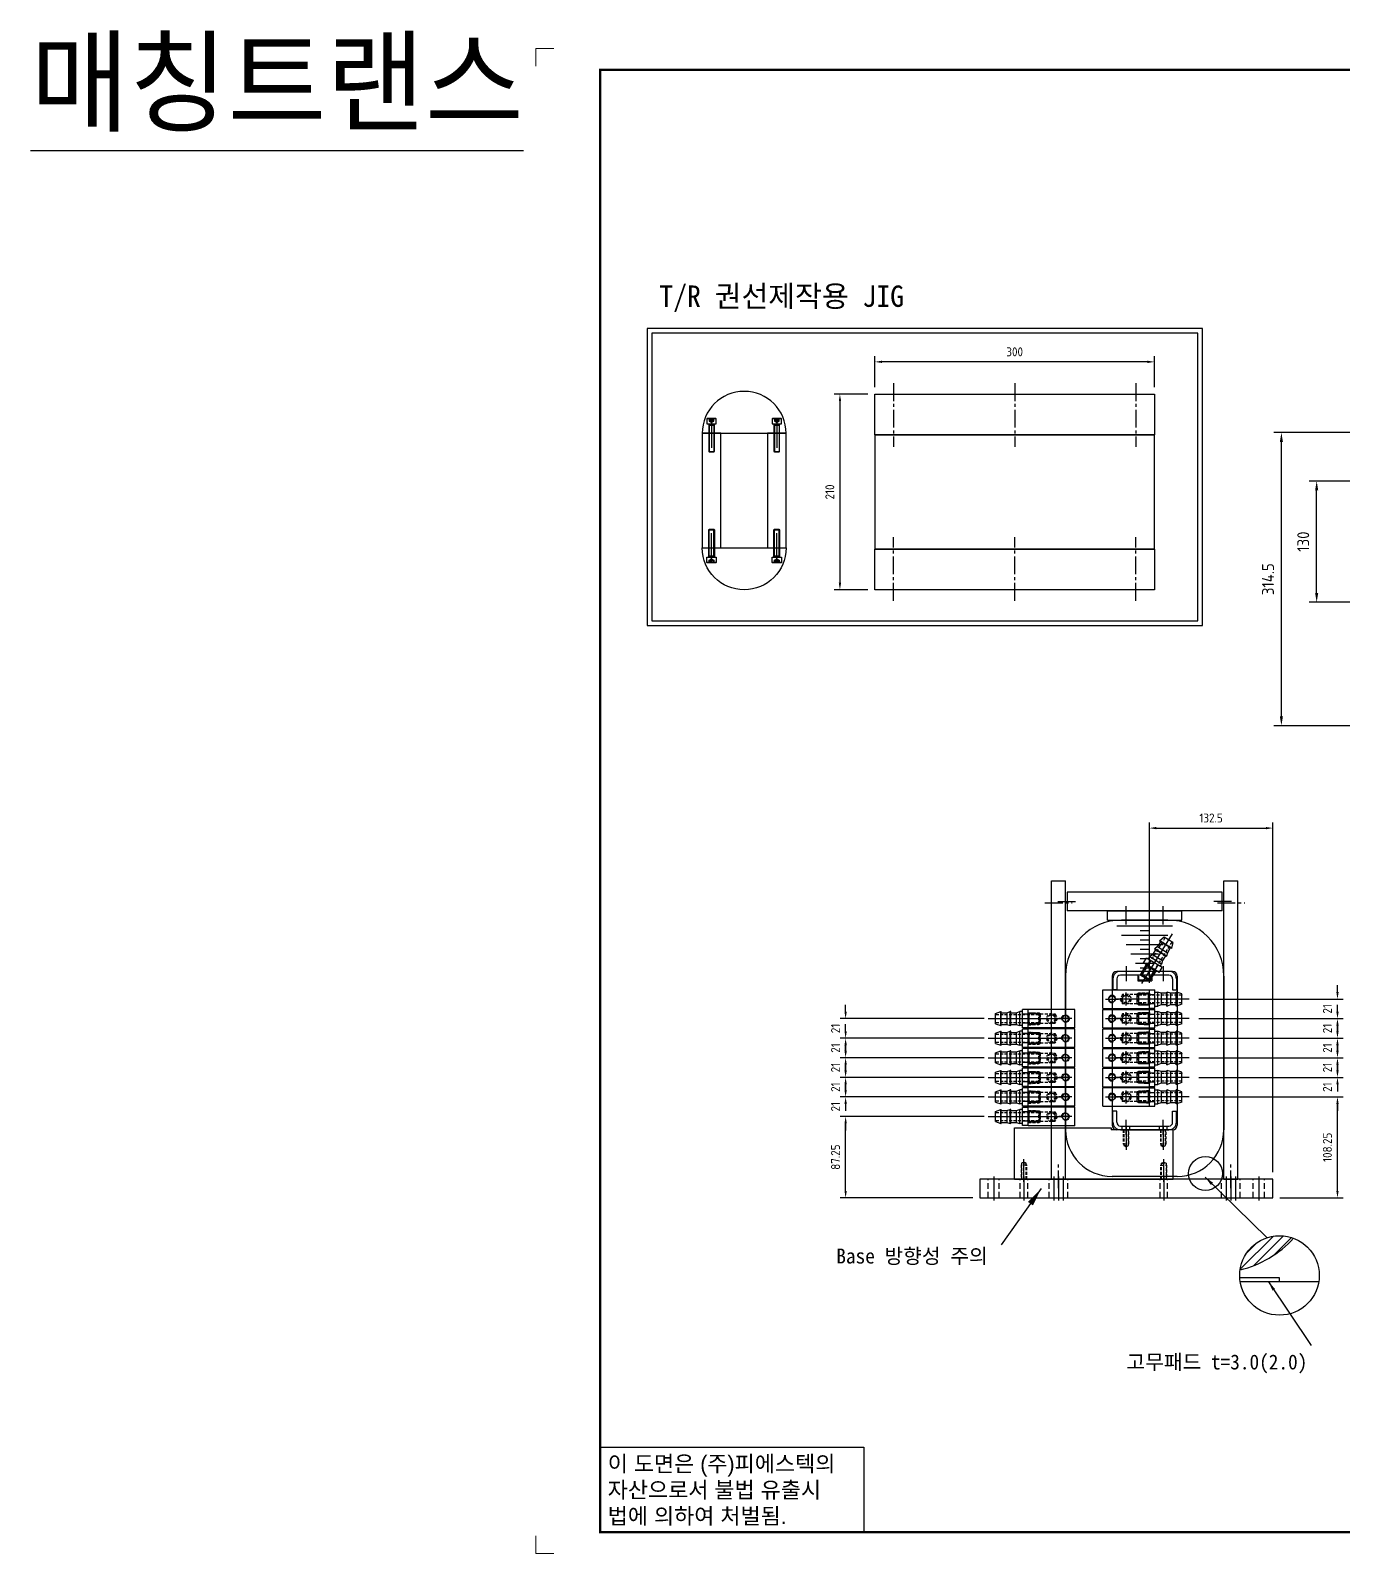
# Model space of a CAD drawing. Header units: millimetres. Extents: x 352 to 10586, y 0 to 3040.
# Drawn here: x 352 to 1761, y 0 to 1634 of the extents above; entities that cross this region are included whole.
import ezdxf
from ezdxf.enums import TextEntityAlignment as Align

# ---------------------------------------------------------------- set-up
doc = ezdxf.new("R2010")
doc.units = ezdxf.units.MM
for name, pattern in [('CENTER', [50.8, 31.75, -6.35, 6.35, -6.35]), ('CENTER2', [28.575, 19.05, -3.175, 3.175, -3.175]), ('HIDDEN', [9.525, 6.35, -3.175]), ('HIDDEN2', [4.7625, 3.175, -1.5875]), ('HIDDENX2', [19.05, 12.7, -6.35])]:
    doc.linetypes.add(name, pattern=pattern)
for name, color, linetype in [('CENTER', 1, 'CENTER'), ('dim', 3, 'Continuous'), ('FORMAT-1', 7, 'Continuous'), ('HIDDEN', 2, 'HIDDEN'), ('THIN', 3, 'Continuous')]:
    doc.layers.add(name, color=color, linetype=linetype)
doc.styles.add('h1', font='')
doc.styles.add('HAN', font='')
doc.styles.get("Standard").update_dxf_attribs({"font": 'ISOCP.SHX', "bigfont": 'WHGTXT.SHX'})
doc.styles.get('h1').set_extended_font_data('New Gulim')
doc.styles.get('HAN').set_extended_font_data('GulimChe')
doc.dimstyles.new('PS-3', dxfattribs={"dimscale": 3, "dimtxt": 3.2, "dimasz": 2.5, "dimexe": 2, "dimexo": 2.5, "dimgap": 2, "dimtad": 1, "dimtoh": 1, "dimrnd": 0.05, "dimzin": 12, "dimdsep": 46, "dimtxsty": 'Standard', "dimcen": 0, "dimclrt": 2, "dimazin": 3, "dimtfac": 1, "dimtofl": 0, "dimtmove": 0, "dimatfit": 3, "dimfxl": 0, "dimtolj": 1, "dimtzin": 0, "dimarcsym": 0})
doc.dimstyles.new('PS-4', dxfattribs={"dimscale": 4, "dimtxt": 3.2, "dimasz": 2.5, "dimexe": 2, "dimexo": 2.5, "dimgap": 2, "dimtad": 1, "dimtoh": 1, "dimrnd": 0.05, "dimzin": 12, "dimdsep": 46, "dimtxsty": 'Standard', "dimcen": 0, "dimclrt": 2, "dimazin": 3, "dimtfac": 1, "dimtofl": 0, "dimtmove": 0, "dimatfit": 3, "dimfxl": 0, "dimtolj": 1, "dimtzin": 0, "dimarcsym": 0})
doc.dimstyles.new('PSTEK-3', dxfattribs={"dimtxt": 10, "dimasz": 10, "dimexe": 4, "dimexo": 4, "dimgap": 3.5, "dimtad": 1, "dimtoh": 1, "dimrnd": 0.05, "dimdsep": 46, "dimtxsty": 'Standard', "dimcen": 0, "dimclrt": 3, "dimadec": 1, "dimazin": 2, "dimtfac": 1, "dimtmove": 0, "dimatfit": 3, "dimfxl": 0, "dimtolj": 1, "dimtzin": 0, "dimarcsym": 0})
doc.dimstyles.new('PSTEK-4', dxfattribs={"dimtxt": 20, "dimasz": 20, "dimexe": 8, "dimexo": 8, "dimgap": 8, "dimtad": 1, "dimtoh": 1, "dimrnd": 0.05, "dimdsep": 46, "dimtxsty": 'Standard', "dimcen": 0, "dimclrt": 3, "dimadec": 1, "dimazin": 2, "dimtfac": 1, "dimtmove": 0, "dimatfit": 3, "dimfxl": 0, "dimtolj": 1, "dimtzin": 0, "dimarcsym": 0})

# ---------------------------------------------------------------- blocks, each defined once
blk = doc.blocks.new('*D645')
at = {"color": 0, "lineweight": -2}
for p, q in [((1258.1, 1251.7), (1258.1, 1284.8)), ((1550.6, 1278.8), (1265.6, 1278.8)), ((1558.1, 1251.7), (1558.1, 1284.8))]:
    blk.add_line(p, q, dxfattribs=at)
at = {"color": 0}
for points in [[(1265.6, 1280.1), (1265.6, 1277.6), (1258.1, 1278.8)], [(1550.6, 1280.1), (1550.6, 1277.6), (1558.1, 1278.8)]]:
    blk.add_solid(points, dxfattribs=at)
at = {"layer": 'Defpoints', "color": 0}
for p in [(1258.1, 1278.8), (1258.1, 1244.2), (1558.1, 1244.2)]:
    blk.add_point(p, dxfattribs=at)
at = {"color": 2, "insert": (1408.1, 1289.6), "char_height": 9.6, "attachment_point": 5}
blk.add_mtext('\\A1;300', dxfattribs=at)
blk = doc.blocks.new('*D564')
at = {"color": 0, "lineweight": -2}
for p, q in [((1250.6, 1244.2), (1214.6, 1244.2)), ((1220.6, 1236.7), (1220.6, 1041.7)), ((1250.6, 1034.2), (1214.6, 1034.2))]:
    blk.add_line(p, q, dxfattribs=at)
at = {"color": 0}
for points in [[(1219.4, 1236.7), (1221.9, 1236.7), (1220.6, 1244.2)], [(1219.4, 1041.7), (1221.9, 1041.7), (1220.6, 1034.2)]]:
    blk.add_solid(points, dxfattribs=at)
at = {"layer": 'Defpoints', "color": 0}
for p in [(1258.1, 1244.2), (1220.6, 1034.2), (1258.1, 1034.2)]:
    blk.add_point(p, dxfattribs=at)
at = {"color": 2, "insert": (1209.8, 1139.2), "char_height": 9.6, "attachment_point": 5, "rotation": 90}
blk.add_mtext('\\A1;210', dxfattribs=at)
blk = doc.blocks.new('t2')
for p, q in [((0, 23.82), (73.88, 23.82)), ((0, 23.82), (0, 0)), ((73.88, 23.82), (73.88, 0)), ((0, 0), (73.88, 0))]:
    blk.add_line(p, q)
at = {"color": 1, "style": 'h1'}
for s, p in [('이 도면은 (주)피에스텍의', (2.1, 16.94)), ('자산으로서 불법 유출시', (2.1, 9.61)), ('법에 의하여 처벌됨.', (2.1, 2.28))]:
    blk.add_text(s, height=4.5, dxfattribs=at).set_placement(p)
blk = doc.blocks.new('format-2')
at = {"color": 3, "lineweight": 9}
for p, q in [((5, 422), (0, 422)), ((0, 417), (0, 422)), ((0, 5), (0, 0)), ((5, 0), (0, 0))]:
    blk.add_line(p, q, dxfattribs=at)
at = {"layer": 'FORMAT-1', "color": 7, "const_width": 0.7}
blk.add_lwpolyline([(18, 6), (18, 416), (603, 416), (603, 6)], close=True, dxfattribs=at)
blk.add_blockref('t2', (18, 6))
at = {"style": 'HAN'}
for tag, height, p in [('MODEL-NAME', 3, (574.6, 32.53)), ('SCALE', 2.7, (509.31, 27.29)), ('PART-NAME', 3, (574.6, 27.29)), ('DRA-BY', 3, (449.22, 20.44)), ('CH-BY', 3, (465.71, 20.44)), ('APP-BY', 3, (482.2, 20.44)), ('PART-NO', 3, (574.6, 22.01)), ('DRA-DATE', 2.5, (449.22, 8.48)), ('CH-DATE', 2.5, (465.71, 8.48)), ('APP-DATE', 2.5, (482.2, 8.48)), ('관련업체명', 3, (524.09, 10.29))]:
    blk.add_attdef(tag, text='', height=height, dxfattribs=at).set_placement(p, align=Align.MIDDLE_CENTER)
blk = doc.blocks.new('A$C238C1013')
for p, q in [((-30, 268.9), (30, 268.9)), ((-4.9, 263.9), (4.9, 263.9)), ((-25, 258.9), (25, 258.9)), ((-20, 248.9), (20, 248.9)), ((-4.9, 253.9), (4.9, 253.9)), ((-15, 238.9), (15, 238.9)), ((-10, 228.9), (10, 228.9)), ((-4.9, 243.9), (4.9, 243.9)), ((-4.9, 238.9), (4.9, 238.9)), ((-4.9, 233.9), (4.9, 233.9)), ((-4.9, 223.9), (4.9, 223.9))]:
    blk.add_line(p, q)
at = {"color": 3}
for p, q in [((25, 275), (-25, 275)), ((-85, 215), (-85, 50)), ((-35, 215), (-35, 55)), ((30, 220), (-30, 220)), ((35, 215), (35, 55)), ((85, 215), (85, 50)), ((30, 50), (-30, 50)), ((35, 0), (-35, 0))]:
    blk.add_line(p, q, dxfattribs=at)
for centre, radius, start, end in [((-25, 215), 60, 90, 180), ((25, 215), 60, 0, 90), ((-30, 215), 5, 90, 180), ((30, 215), 5, 0, 90), ((-35, 50), 50, 180, 270), ((-30, 55), 5, 180, 270), ((30, 55), 5, 270, 0), ((35, 50), 50, 270, 0)]:
    blk.add_arc(centre, radius, start, end, dxfattribs=at)
blk = doc.blocks.new('A$C015E3AE6')
at = {"color": 2}
for p, q in [((296.5, 0), (-23.5, 0)), ((-23.5, -15), (-23.5, 0)), ((296.5, -15), (296.5, 0)), ((296.5, -15), (-23.5, -15))]:
    blk.add_line(p, q, dxfattribs=at)
at = {"color": 1, "linetype": 'CENTER2'}
for p, q in [((0, -22), (0, 7.3)), ((306.2, -7.5), (279, -7.5))]:
    blk.add_line(p, q, dxfattribs=at)
blk = doc.blocks.new('A$C49AE74BF')
at = {"color": 1, "linetype": 'CENTER2'}
for p, q in [((-176.3, 0), (-155.7, 0)), ((10.3, 0), (-10.3, 0))]:
    blk.add_line(p, q, dxfattribs=at)
at = {"color": 2}
for p, q in [((-166, 10), (-166, -10)), ((0, 10), (-166, 10)), ((0, -10), (0, 10)), ((0, -10), (-166, -10))]:
    blk.add_line(p, q, dxfattribs=at)
blk = doc.blocks.new('A$C2B783560')
at = {"color": 2}
for p, q in [((-10, -40), (-10, 40)), ((0, 40), (-10, 40)), ((0, -40), (0, 40)), ((0, -40), (-10, -40))]:
    blk.add_line(p, q, dxfattribs=at)
at = {"color": 1, "linetype": 'CENTER', "ltscale": 3}
for p, q in [((4.8, 20), (-14.8, 20)), ((4.8, -20), (-14.8, -20))]:
    blk.add_line(p, q, dxfattribs=at)
blk = doc.blocks.new('A$C6B4276F8')
at = {"color": 6}
for p, q in [((8, 34), (20, 34)), ((20, 30), (20, 34)), ((0, 26), (0, -26)), ((4, 26), (4, -26)), ((8, 30), (20, 30)), ((8, -30), (20, -30)), ((20, -30), (20, -34)), ((8, -34), (20, -34))]:
    blk.add_line(p, q, dxfattribs=at)
for centre, radius, start, end in [((8, 26), 8, 90, 180), ((8, 26), 4, 90, 180), ((8, -26), 8, 180, 270), ((8, -26), 4, 180, 270)]:
    blk.add_arc(centre, radius, start, end, dxfattribs=at)
at = {"layer": 'CENTER', "linetype": 'CENTER', "ltscale": 3}
for p, q in [((-5.6, 20), (10.5, 20)), ((-5.6, -20), (10.5, -20))]:
    blk.add_line(p, q, dxfattribs=at)
blk = doc.blocks.new('A$C0A524AFD')
at = {"color": 250, "linetype": 'CENTER', "ltscale": 3}
blk.add_line((29.6, 50.4), (-3.5, -3), dxfattribs=at)
at = {"color": 250, "linetype": 'HIDDEN2'}
for p, q in [((21.8, 45.9), (-3.4, 5.2)), ((29, 41.4), (3.8, 0.8)), ((21.7, 46.1), (21.8, 45.9)), ((29.3, 41.5), (29, 41.4))]:
    blk.add_line(p, q, dxfattribs=at)
at = {"color": 250}
for p, q in [((11.5, 33.2), (8.4, 28.1)), ((10.5, 33.9), (10.8, 34.3)), ((23.3, 25.9), (10.5, 33.9)), ((23.3, 25.9), (10.5, 33.9)), ((13.7, 36.7), (10.8, 34.3)), ((23.5, 26.4), (10.8, 34.3)), ((16.8, 41.8), (13.7, 36.7)), ((13.7, 36.7), (24.4, 30)), ((16.1, 42.8), (15.8, 42.4)), ((28.6, 34.5), (15.8, 42.4)), ((20.8, 46.7), (16.1, 42.8)), ((28.8, 34.9), (16.1, 42.8)), ((30.2, 40.9), (20.8, 46.7)), ((27.5, 35.1), (24.4, 30)), ((28.8, 34.9), (28.6, 34.5)), ((30.2, 40.9), (28.8, 34.9)), ((1.5, 17.5), (-4.3, 7.2)), ((-1.3, 19.2), (1.9, 24.3)), ((15.4, 8.9), (-1.3, 19.2)), ((12, 9.8), (1, 16.6)), ((1.9, 16.1), (1.5, 17.5)), ((12.6, 10.6), (1.5, 17.5)), ((18.6, 14), (1.9, 24.3)), ((2.9, 16.6), (6, 21.7)), ((3.8, 23.1), (5.5, 25.7)), ((8.4, 28.1), (5.5, 25.7)), ((18.2, 17.8), (5.5, 25.7)), ((8.4, 28.1), (19.1, 21.5)), ((11.2, 11.5), (14.4, 16.6)), ((16.6, 15.2), (18.2, 17.8)), ((19.1, 21.5), (18.2, 17.8)), ((22.2, 26.6), (19.1, 21.5)), ((23.3, 25.9), (23.5, 26.4)), ((24.4, 30), (23.5, 26.4)), ((-7.5, 6), (-7.5, 0)), ((-7.5, 0), (7.5, 0)), ((-6.5, 5), (-6.5, 1)), ((-6.5, 1), (6.5, 1)), ((-4, 5.6), (-4.3, 7.2)), ((-4.3, 7.2), (5.9, 0.9)), ((1.9, 16.1), (-4, 5.6)), ((4.4, 0.4), (-4, 5.6)), ((4.4, 0.4), (11.1, 10.3)), ((5.9, 0.9), (4.4, 0.4)), ((5.9, 0.9), (12.6, 10.6)), ((6.5, 5), (6.5, 1)), ((7.5, 6), (7.5, 0)), ((12.6, 10.6), (11.1, 10.3)), ((15.4, 8.9), (18.6, 14))]:
    blk.add_line(p, q, dxfattribs=at)
blk = doc.blocks.new('A$C285810D7')
at = {"color": 2}
for p, q in [((-160, 0), (-160, 53)), ((-160, 53), (-93.5, 53)), ((10, 55), (-93.5, 55)), ((-93.5, 55), (-93.5, 53)), ((10, 0), (10, 55)), ((10, 0), (-160, 0))]:
    blk.add_line(p, q, dxfattribs=at)
at = {"color": 2, "linetype": 'HIDDEN2'}
for p, q in [((-146.5, 38), (-152.5, 38)), ((-147, 36), (-152, 36)), ((-106.5, 38), (-112.5, 38)), ((-107, 36), (-112, 36)), ((-147.5, 17), (-152.5, 17)), ((-2.5, 17), (2.5, 17)), ((-147, 15), (-153, 15)), ((-3, 15), (3, 15))]:
    blk.add_line(p, q, dxfattribs=at)
for points in [[(-147, 53), (-147, 36), (-149.5, 34.6), (-152, 36), (-152, 53)], [(-107, 53), (-107, 36), (-109.5, 34.6), (-112, 36), (-112, 53)], [(-147.5, 0), (-147.5, 17), (-150, 18.4), (-152.5, 17), (-152.5, 0)], [(-2.5, 0), (-2.5, 17), (0, 18.4), (2.5, 17), (2.5, 0)]]:
    blk.add_lwpolyline(points, dxfattribs=at)
at = {"layer": 'CENTER'}
for p, q in [((-149.5, 56), (-149.5, 31.6)), ((-109.5, 56), (-109.5, 31.6)), ((-150, -3), (-150, 21.4)), ((0, -3), (0, 21.4))]:
    blk.add_line(p, q, dxfattribs=at)
at = {"layer": 'THIN', "color": 2, "linetype": 'HIDDEN2'}
for points in [[(-152, 37.1), (-152.5, 38), (-152.5, 53)], [(-146.5, 53), (-146.5, 38), (-147, 37.1)], [(-112, 37.1), (-112.5, 38), (-112.5, 53)], [(-106.5, 53), (-106.5, 38), (-107, 37.1)], [(-152.5, 15.9), (-153, 15), (-153, 0)], [(-147, 0), (-147, 15), (-147.5, 15.9)], [(-3, 0), (-3, 15), (-2.5, 15.9)], [(2.5, 15.9), (3, 15), (3, 0)]]:
    blk.add_lwpolyline(points, dxfattribs=at)
blk = doc.blocks.new('A$C640E6636')
at = {"color": 6}
for p, q in [((8, 34), (20, 34)), ((20, 30), (20, 34)), ((0, 26), (0, -26)), ((4, 26), (4, -26)), ((8, 30), (20, 30)), ((8, -30), (20, -30)), ((20, -30), (20, -34)), ((8, -34), (20, -34))]:
    blk.add_line(p, q, dxfattribs=at)
at = {"color": 2, "linetype": 'HIDDENX2'}
for p, q in [((0, 24), (4, 24)), ((0, 16), (4, 16)), ((0, -16), (4, -16)), ((0, -24), (4, -24))]:
    blk.add_line(p, q, dxfattribs=at)
at = {"color": 6}
for centre, radius, start, end in [((8, 26), 8, 90, 180), ((8, 26), 4, 90, 180), ((8, -26), 8, 180, 270), ((8, -26), 4, 180, 270)]:
    blk.add_arc(centre, radius, start, end, dxfattribs=at)
at = {"layer": 'CENTER', "linetype": 'CENTER', "ltscale": 3}
for p, q in [((-5.6, 20), (10.5, 20)), ((-5.6, -20), (10.5, -20))]:
    blk.add_line(p, q, dxfattribs=at)
blk = doc.blocks.new('FSDGASFS')
at = {"color": 1}
for p, q in [((-4032.5, 13957.1), (-3982.5, 13957.1)), ((-4032.5, 13937.1), (-4032.5, 13957.1)), ((-3982.5, 13937.1), (-3982.5, 13957.1)), ((-4032.5, 13937.1), (-3982.5, 13937.1))]:
    blk.add_line(p, q, dxfattribs=at)
at = {"linetype": 'CENTER', "ltscale": 3}
for p, q in [((-4029.5, 13947.1), (-4015.5, 13947.1)), ((-4022.5, 13954.1), (-4022.5, 13940.1)), ((-3996.8, 13947.1), (-4018.2, 13947.1)), ((-4007.5, 13940.1), (-4007.5, 13954.1)), ((-3979.9, 13947.1), (-3997.6, 13947.1))]:
    blk.add_line(p, q, dxfattribs=at)
at = {"color": 2, "linetype": 'HIDDEN2'}
for p, q in [((-4011.4, 13952.1), (-4014, 13947.1)), ((-4014, 13947.1), (-4011.4, 13942.1)), ((-3995.5, 13952.1), (-4011.4, 13952.1)), ((-4011.4, 13942.1), (-4011.4, 13952.1)), ((-3995.5, 13942.1), (-4011.4, 13942.1)), ((-3995.5, 13952.4), (-3983.4, 13952.8)), ((-3995.5, 13952.4), (-3995.5, 13941.7)), ((-3993.9, 13940.8), (-3993.9, 13953.3)), ((-3983.4, 13952.8), (-3982.5, 13953.6)), ((-3983.4, 13941.4), (-3983.4, 13952.8)), ((-3982.5, 13953.6), (-3982.5, 13940.5)), ((-3983.4, 13941.4), (-3995.5, 13941.7)), ((-3982.5, 13940.5), (-3983.4, 13941.4))]:
    blk.add_line(p, q, dxfattribs=at)
for points in [[(-3982.5, 13953.6), (-3993.9, 13953.3), (-3995.5, 13952.4)], [(-3982.5, 13940.5), (-3993.9, 13940.8), (-3995.5, 13941.7)]]:
    blk.add_lwpolyline(points, dxfattribs=at)
at = {"color": 3}
blk.add_circle((-4022.5, 13947.1), 3.4, dxfattribs=at)
at = {"color": 2, "linetype": 'HIDDEN2'}
for radius in [5.25, 3.9]:
    blk.add_circle((-4007.5, 13947.1), radius, dxfattribs=at)
blk.add_arc((-4022.5, 13947.1), 4, 336.4709, 289.6562)
blk = doc.blocks.new('4dffdf')
for p, q in [((-45173.8, 5574.1), (-45175.8, 5568.4)), ((-45173.8, 5574.1), (-45162.8, 5574.1)), ((-45162.8, 5574.1), (-45160.8, 5568.4)), ((-45175.8, 5568.4), (-45175.8, 5567.9)), ((-45175.8, 5568.4), (-45160.8, 5568.4)), ((-45175.8, 5567.9), (-45160.8, 5567.9)), ((-45174.6, 5561.9), (-45175.8, 5558.3)), ((-45175.8, 5558.3), (-45160.8, 5558.3)), ((-45175.8, 5557.8), (-45175.8, 5558.3)), ((-45175.8, 5557.8), (-45160.8, 5557.8)), ((-45175.8, 5557.8), (-45160.8, 5557.8)), ((-45174.6, 5567.9), (-45174.6, 5561.9)), ((-45162, 5561.9), (-45174.6, 5561.9)), ((-45174.6, 5557.8), (-45174.6, 5551.8)), ((-45162, 5567.9), (-45162, 5561.9)), ((-45162, 5561.9), (-45160.8, 5558.3)), ((-45162, 5557.8), (-45162, 5551.8)), ((-45160.8, 5568.4), (-45160.8, 5567.9)), ((-45160.8, 5557.8), (-45160.8, 5558.3)), ((-45178.1, 5539.1), (-45178.1, 5545.1)), ((-45178.1, 5545.1), (-45158.5, 5545.1)), ((-45174.6, 5551.8), (-45175.8, 5548.2)), ((-45175.8, 5548.2), (-45160.8, 5548.2)), ((-45175.8, 5545.1), (-45175.8, 5548.2)), ((-45162, 5551.8), (-45174.6, 5551.8)), ((-45173.2, 5539.1), (-45173.2, 5545.1)), ((-45163.4, 5539.1), (-45163.4, 5545.1)), ((-45162, 5551.8), (-45160.8, 5548.2)), ((-45160.8, 5545.1), (-45160.8, 5548.2)), ((-45158.5, 5539.1), (-45158.5, 5545.1)), ((-45178.1, 5539.1), (-45158.5, 5539.1)), ((-45174.3, 5527.4), (-45174.8, 5539.1)), ((-45174.8, 5539.1), (-45161.8, 5539.1)), ((-45174.3, 5527.4), (-45173.2, 5526.1)), ((-45162.3, 5527.4), (-45174.3, 5527.4)), ((-45173.2, 5526.1), (-45163.3, 5526.1)), ((-45163.3, 5526.1), (-45162.3, 5527.4)), ((-45161.8, 5539.1), (-45162.3, 5527.4))]:
    blk.add_line(p, q)
at = {"color": 2, "linetype": 'HIDDEN2'}
for p, q in [((-45172.7, 5574.1), (-45172.5, 5573.9)), ((-45172.5, 5573.9), (-45172.5, 5526.1)), ((-45163.8, 5574.1), (-45164, 5573.9)), ((-45164, 5573.9), (-45164, 5526.1))]:
    blk.add_line(p, q, dxfattribs=at)
at = {"color": 1, "linetype": 'CENTER', "ltscale": 3}
blk.add_line((-45168.3, 5581.9), (-45168.3, 5519.1), dxfattribs=at)
at = {"color": 3}
for p, q in [((-45174.8, 5539.1), (-45173.7, 5538.1)), ((-45174.7, 5538.1), (-45161.8, 5538.1)), ((-45173.2, 5526.1), (-45173.7, 5538.1)), ((-45162.8, 5538.1), (-45163.3, 5526.1)), ((-45162.8, 5538.1), (-45161.8, 5539.1))]:
    blk.add_line(p, q, dxfattribs=at)
blk = doc.blocks.new('A$C64142E28')
at = {"rotation": 90.00000000000001}
blk.add_blockref('4dffdf', (5459.1, 45199.3), dxfattribs=at)
at = {"xscale": -1}
blk.add_blockref('FSDGASFS', (-4062.5, -13916.1), dxfattribs=at)
blk.add_blockref('FSDGASFS', (4032.5, -13937.1))
at = {"xscale": -1, "rotation": 270}
blk.add_blockref('4dffdf', (-5489.1, 45178.3), dxfattribs=at)
blk = doc.blocks.new('A$C78204678')
for p in [(0, 105), (0, 84), (0, 63), (0, 42), (0, 21), (0, 0)]:
    blk.add_blockref('A$C64142E28', p)
blk = doc.blocks.new('*D407')
at = {"color": 0, "lineweight": -2}
for p, q in [((1870.2, 1150.9), (1724.1, 1150.9)), ((1732.1, 1030.9), (1732.1, 1140.9)), ((1870.2, 1020.9), (1724.1, 1020.9))]:
    blk.add_line(p, q, dxfattribs=at)
at = {"color": 0}
for points in [[(1730.4, 1140.9), (1733.8, 1140.9), (1732.1, 1150.9)], [(1730.4, 1030.9), (1733.8, 1030.9), (1732.1, 1020.9)]]:
    blk.add_solid(points, dxfattribs=at)
at = {"layer": 'Defpoints', "color": 0}
for p in [(1732.1, 1150.9), (1880.2, 1150.9), (1880.2, 1020.9)]:
    blk.add_point(p, dxfattribs=at)
at = {"color": 2, "insert": (1717.7, 1085.9), "char_height": 12.8, "attachment_point": 5, "rotation": 90}
blk.add_mtext('\\A1;130', dxfattribs=at)
blk = doc.blocks.new('*D408')
at = {"color": 0, "lineweight": -2}
for p, q in [((1945.2, 1202.9), (1686.3, 1202.9)), ((1694.3, 898.4), (1694.3, 1192.9)), ((1945.2, 888.4), (1686.3, 888.4))]:
    blk.add_line(p, q, dxfattribs=at)
at = {"color": 0}
for points in [[(1692.6, 1192.9), (1695.9, 1192.9), (1694.3, 1202.9)], [(1692.6, 898.4), (1695.9, 898.4), (1694.3, 888.4)]]:
    blk.add_solid(points, dxfattribs=at)
at = {"layer": 'Defpoints', "color": 0}
for p in [(1694.3, 1202.9), (1955.2, 1202.9, 11433), (1955.2, 888.4, 11433)]:
    blk.add_point(p, dxfattribs=at)
at = {"color": 2, "insert": (1679.9, 1045.6), "char_height": 12.8, "attachment_point": 5, "rotation": 90}
blk.add_mtext('\\A1;314.5', dxfattribs=at)
blk = doc.blocks.new('*D420')
at = {"color": 0, "linetype": 'ByBlock', "lineweight": -2}
for p, q in [((1605.8, 490), (1760.4, 490)), ((1754.4, 389.2), (1754.4, 482.5)), ((1692.6, 381.7), (1760.4, 381.7))]:
    blk.add_line(p, q, dxfattribs=at)
at = {"color": 0}
for points in [[(1753.2, 482.5), (1755.7, 482.5), (1754.4, 490)], [(1753.2, 389.2), (1755.7, 389.2), (1754.4, 381.7)]]:
    blk.add_solid(points, dxfattribs=at)
at = {"layer": 'Defpoints', "color": 0}
for p in [(1598.3, 490, 11433), (1754.4, 490), (1685.1, 381.7, 11433)]:
    blk.add_point(p, dxfattribs=at)
at = {"color": 2, "insert": (1743.6, 435.9), "char_height": 9.6, "attachment_point": 5, "rotation": 90}
blk.add_mtext('\\A1;108.25', dxfattribs=at)
blk = doc.blocks.new('*D421')
at = {"color": 0, "linetype": 'ByBlock', "lineweight": -2}
for p, q in [((1375.3, 469), (1220.7, 469)), ((1226.7, 389.2), (1226.7, 461.5)), ((1363.1, 381.7), (1220.7, 381.7))]:
    blk.add_line(p, q, dxfattribs=at)
at = {"color": 0}
for points in [[(1225.5, 461.5), (1228, 461.5), (1226.7, 469)], [(1225.5, 389.2), (1228, 389.2), (1226.7, 381.7)]]:
    blk.add_solid(points, dxfattribs=at)
at = {"layer": 'Defpoints', "color": 0}
for p in [(1226.7, 469), (1382.8, 469, 11433), (1370.6, 381.7, 11433)]:
    blk.add_point(p, dxfattribs=at)
at = {"color": 2, "insert": (1215.9, 425.4), "char_height": 9.6, "attachment_point": 5, "rotation": 90}
blk.add_mtext('\\A1;87.25', dxfattribs=at)
blk = doc.blocks.new('*D422')
at = {"color": 0, "linetype": 'ByBlock', "lineweight": -2}
for p, q in [((1226.7, 497.5), (1226.7, 505)), ((1375.3, 490), (1220.7, 490)), ((1375.3, 469), (1220.7, 469)), ((1226.7, 461.5), (1226.7, 454))]:
    blk.add_line(p, q, dxfattribs=at)
at = {"color": 0}
for points in [[(1225.5, 497.5), (1228, 497.5), (1226.7, 490)], [(1225.5, 461.5), (1228, 461.5), (1226.7, 469)]]:
    blk.add_solid(points, dxfattribs=at)
at = {"layer": 'Defpoints', "color": 0}
for p in [(1226.7, 490), (1382.8, 490, 11433), (1382.8, 469, 11433)]:
    blk.add_point(p, dxfattribs=at)
at = {"color": 2, "insert": (1215.9, 479.5), "char_height": 9.6, "attachment_point": 5, "rotation": 90}
blk.add_mtext('\\A1;21', dxfattribs=at)
blk = doc.blocks.new('*D423')
at = {"color": 0, "linetype": 'ByBlock', "lineweight": -2}
for p, q in [((1226.7, 518.5), (1226.7, 526)), ((1375.3, 511), (1220.7, 511)), ((1375.3, 490), (1220.7, 490)), ((1226.7, 482.5), (1226.7, 475))]:
    blk.add_line(p, q, dxfattribs=at)
at = {"color": 0}
for points in [[(1225.5, 518.5), (1228, 518.5), (1226.7, 511)], [(1225.5, 482.5), (1228, 482.5), (1226.7, 490)]]:
    blk.add_solid(points, dxfattribs=at)
at = {"layer": 'Defpoints', "color": 0}
for p in [(1382.8, 511, 11433), (1226.7, 490), (1382.8, 490, 11433)]:
    blk.add_point(p, dxfattribs=at)
at = {"color": 2, "insert": (1215.9, 500.5), "char_height": 9.6, "attachment_point": 5, "rotation": 90}
blk.add_mtext('\\A1;21', dxfattribs=at)
blk = doc.blocks.new('*D424')
at = {"color": 0, "linetype": 'ByBlock', "lineweight": -2}
for p, q in [((1226.7, 560.5), (1226.7, 568)), ((1375.3, 553), (1220.7, 553)), ((1375.3, 532), (1220.7, 532)), ((1226.7, 524.5), (1226.7, 517))]:
    blk.add_line(p, q, dxfattribs=at)
at = {"color": 0}
for points in [[(1225.5, 560.5), (1228, 560.5), (1226.7, 553)], [(1225.5, 524.5), (1228, 524.5), (1226.7, 532)]]:
    blk.add_solid(points, dxfattribs=at)
at = {"layer": 'Defpoints', "color": 0}
for p in [(1382.8, 553, 11433), (1226.7, 532), (1382.8, 532, 11433)]:
    blk.add_point(p, dxfattribs=at)
at = {"color": 2, "insert": (1215.9, 542.5), "char_height": 9.6, "attachment_point": 5, "rotation": 90}
blk.add_mtext('\\A1;21', dxfattribs=at)
blk = doc.blocks.new('*D425')
at = {"color": 0, "linetype": 'ByBlock', "lineweight": -2}
for p, q in [((1226.7, 539.5), (1226.7, 547)), ((1375.3, 532), (1220.7, 532)), ((1375.3, 511), (1220.7, 511)), ((1226.7, 503.5), (1226.7, 496))]:
    blk.add_line(p, q, dxfattribs=at)
at = {"color": 0}
for points in [[(1225.5, 539.5), (1228, 539.5), (1226.7, 532)], [(1225.5, 503.5), (1228, 503.5), (1226.7, 511)]]:
    blk.add_solid(points, dxfattribs=at)
at = {"layer": 'Defpoints', "color": 0}
for p in [(1226.7, 532), (1382.8, 532, 11433), (1382.8, 511, 11433)]:
    blk.add_point(p, dxfattribs=at)
at = {"color": 2, "insert": (1215.9, 521.5), "char_height": 9.6, "attachment_point": 5, "rotation": 90}
blk.add_mtext('\\A1;21', dxfattribs=at)
blk = doc.blocks.new('*D426')
at = {"color": 0, "linetype": 'ByBlock', "lineweight": -2}
for p, q in [((1226.7, 581.5), (1226.7, 589)), ((1375.3, 574), (1220.7, 574)), ((1375.3, 553), (1220.7, 553)), ((1226.7, 545.5), (1226.7, 538))]:
    blk.add_line(p, q, dxfattribs=at)
at = {"color": 0}
for points in [[(1225.5, 581.5), (1228, 581.5), (1226.7, 574)], [(1225.5, 545.5), (1228, 545.5), (1226.7, 553)]]:
    blk.add_solid(points, dxfattribs=at)
at = {"layer": 'Defpoints', "color": 0}
for p in [(1226.7, 574), (1382.8, 574, 11433), (1382.8, 553, 11433)]:
    blk.add_point(p, dxfattribs=at)
at = {"color": 2, "insert": (1215.9, 563.5), "char_height": 9.6, "attachment_point": 5, "rotation": 90}
blk.add_mtext('\\A1;21', dxfattribs=at)
blk = doc.blocks.new('*D427')
at = {"color": 0, "linetype": 'ByBlock', "lineweight": -2}
for p, q in [((1754.4, 518.5), (1754.4, 526)), ((1605.8, 511), (1760.4, 511)), ((1605.8, 490), (1760.4, 490)), ((1754.4, 482.5), (1754.4, 475))]:
    blk.add_line(p, q, dxfattribs=at)
at = {"color": 0}
for points in [[(1753.2, 518.5), (1755.7, 518.5), (1754.4, 511)], [(1753.2, 482.5), (1755.7, 482.5), (1754.4, 490)]]:
    blk.add_solid(points, dxfattribs=at)
at = {"layer": 'Defpoints', "color": 0}
for p in [(1598.3, 511, 11433), (1754.4, 511), (1598.3, 490, 11433)]:
    blk.add_point(p, dxfattribs=at)
at = {"color": 2, "insert": (1743.6, 500.5), "char_height": 9.6, "attachment_point": 5, "rotation": 90}
blk.add_mtext('\\A1;21', dxfattribs=at)
blk = doc.blocks.new('*D428')
at = {"color": 0, "linetype": 'ByBlock', "lineweight": -2}
for p, q in [((1754.4, 539.5), (1754.4, 547)), ((1605.8, 532), (1760.4, 532)), ((1605.8, 511), (1760.4, 511)), ((1754.4, 503.5), (1754.4, 496))]:
    blk.add_line(p, q, dxfattribs=at)
at = {"color": 0}
for points in [[(1753.2, 539.5), (1755.7, 539.5), (1754.4, 532)], [(1753.2, 503.5), (1755.7, 503.5), (1754.4, 511)]]:
    blk.add_solid(points, dxfattribs=at)
at = {"layer": 'Defpoints', "color": 0}
for p in [(1598.3, 532, 11433), (1598.3, 511, 11433), (1754.4, 511)]:
    blk.add_point(p, dxfattribs=at)
at = {"color": 2, "insert": (1743.6, 521.5), "char_height": 9.6, "attachment_point": 5, "rotation": 90}
blk.add_mtext('\\A1;21', dxfattribs=at)
blk = doc.blocks.new('*D429')
at = {"color": 0, "linetype": 'ByBlock', "lineweight": -2}
for p, q in [((1754.4, 581.5), (1754.4, 589)), ((1605.8, 574), (1760.4, 574)), ((1605.8, 553), (1760.4, 553)), ((1754.4, 545.5), (1754.4, 538))]:
    blk.add_line(p, q, dxfattribs=at)
at = {"color": 0}
for points in [[(1753.2, 581.5), (1755.7, 581.5), (1754.4, 574)], [(1753.2, 545.5), (1755.7, 545.5), (1754.4, 553)]]:
    blk.add_solid(points, dxfattribs=at)
at = {"layer": 'Defpoints', "color": 0}
for p in [(1598.3, 574, 11433), (1598.3, 553, 11433), (1754.4, 553)]:
    blk.add_point(p, dxfattribs=at)
at = {"color": 2, "insert": (1743.6, 563.5), "char_height": 9.6, "attachment_point": 5, "rotation": 90}
blk.add_mtext('\\A1;21', dxfattribs=at)
blk = doc.blocks.new('*D430')
at = {"color": 0, "linetype": 'ByBlock', "lineweight": -2}
for p, q in [((1754.4, 560.5), (1754.4, 568)), ((1605.8, 553), (1760.4, 553)), ((1605.8, 532), (1760.4, 532)), ((1754.4, 524.5), (1754.4, 517))]:
    blk.add_line(p, q, dxfattribs=at)
at = {"color": 0}
for points in [[(1753.2, 560.5), (1755.7, 560.5), (1754.4, 553)], [(1753.2, 524.5), (1755.7, 524.5), (1754.4, 532)]]:
    blk.add_solid(points, dxfattribs=at)
at = {"layer": 'Defpoints', "color": 0}
for p in [(1598.3, 553, 11433), (1754.4, 553), (1598.3, 532, 11433)]:
    blk.add_point(p, dxfattribs=at)
at = {"color": 2, "insert": (1743.6, 542.5), "char_height": 9.6, "attachment_point": 5, "rotation": 90}
blk.add_mtext('\\A1;21', dxfattribs=at)
blk = doc.blocks.new('*D431')
at = {"color": 0, "linetype": 'ByBlock', "lineweight": -2}
for p, q in [((1754.4, 602.5), (1754.4, 610)), ((1605.8, 595), (1760.4, 595)), ((1605.8, 574), (1760.4, 574)), ((1754.4, 566.5), (1754.4, 559))]:
    blk.add_line(p, q, dxfattribs=at)
at = {"color": 0}
for points in [[(1753.2, 602.5), (1755.7, 602.5), (1754.4, 595)], [(1753.2, 566.5), (1755.7, 566.5), (1754.4, 574)]]:
    blk.add_solid(points, dxfattribs=at)
at = {"layer": 'Defpoints', "color": 0}
for p in [(1598.3, 595, 11433), (1754.4, 595), (1598.3, 574, 11433)]:
    blk.add_point(p, dxfattribs=at)
at = {"color": 2, "insert": (1743.6, 584.5), "char_height": 9.6, "attachment_point": 5, "rotation": 90}
blk.add_mtext('\\A1;21', dxfattribs=at)
blk = doc.blocks.new('*D432')
at = {"color": 0, "linetype": 'ByBlock', "lineweight": -2}
for p, q in [((1552.6, 612.5), (1552.6, 784.5)), ((1560.1, 778.5), (1677.6, 778.5)), ((1685.1, 409.2), (1685.1, 784.5))]:
    blk.add_line(p, q, dxfattribs=at)
at = {"color": 0}
for points in [[(1560.1, 779.7), (1560.1, 777.2), (1552.6, 778.5)], [(1677.6, 779.7), (1677.6, 777.2), (1685.1, 778.5)]]:
    blk.add_solid(points, dxfattribs=at)
at = {"layer": 'Defpoints', "color": 0}
for p in [(1685.1, 778.5), (1552.6, 605), (1685.1, 401.7)]:
    blk.add_point(p, dxfattribs=at)
at = {"color": 2, "insert": (1618.8, 789.3), "char_height": 9.6, "attachment_point": 5}
blk.add_mtext('\\A1;132.5', dxfattribs=at)
blk = doc.blocks.new('A$C0D737D2C')
at = {"color": 1, "linetype": 'CENTER'}
for p, q in [((-23, -15), (3, -15)), ((-23, -47.5), (3, -47.5)), ((-23, -79.5), (3, -79.5)), ((-23, -84.5), (3, -84.5)), ((-23, -89.5), (3, -89.5)), ((-23, -197.5), (3, -197.5)), ((-23, -264.5), (3, -264.5)), ((-23, -269.5), (3, -269.5)), ((-23, -274.5), (3, -274.5)), ((-23, -299.5), (3, -299.5))]:
    blk.add_line(p, q, dxfattribs=at)
at = {"color": 2, "linetype": 'HIDDEN'}
for p, q in [((0, -9), (-20, -9)), ((0, -21), (-20, -21)), ((0, -43.5), (-20, -43.5)), ((0, -51.5), (-20, -51.5)), ((0, -74.5), (-20, -74.5)), ((0, -94.5), (-20, -94.5)), ((0, -193.5), (-20, -193.5)), ((0, -201.5), (-20, -201.5)), ((0, -259.5), (-20, -259.5)), ((0, -279.5), (-20, -279.5)), ((0, -293.5), (-20, -293.5)), ((0, -305.5), (-20, -305.5))]:
    blk.add_line(p, q, dxfattribs=at)
at = {"color": 32}
blk.add_lwpolyline([(-20, 0), (0, 0), (0, -314.5), (-20, -314.5)], close=True, dxfattribs=at)

msp = doc.modelspace()

# ---------------------------------------------------------------- hatches: boundary and pattern name
h = msp.add_hatch()
h.set_pattern_fill('ANSI31', color=256, scale=2.34, style=0)
h.set_pattern_definition([(45, (1649.3485, 304.287), (-5.25345, 5.25345), [])])
h.paths.add_polyline_path([(1649.994, 304.287, -0.48194847), (1707.401, 338.318, -0.14562339)])

# ---------------------------------------------------------------- linework, layer by layer
for p, q in [((1013.876, 1314.784, 0.001), (1013.876, 995.92, 0.001)), ((1609.755, 1314.784, 0.001), (1013.876, 1314.784, 0.001)), ((1018.876, 1309.784, 0.001), (1018.876, 1000.92, 0.001)), ((1604.755, 1309.784, 0.001), (1018.876, 1309.784, 0.001)), ((1604.755, 1000.92, 0.001), (1604.755, 1309.784, 0.001)), ((1609.755, 995.92, 0.001), (1609.755, 1314.784, 0.001)), ((1087.877, 1217.76, 0.001), (1077.877, 1217.76, 0.001)), ((1079.877, 1210.823, 0.001), (1085.877, 1210.823, 0.001)), ((1157.877, 1217.76, 0.001), (1147.877, 1217.76, 0.001)), ((1149.877, 1210.823, 0.001), (1155.877, 1210.823, 0.001)), ((1079.877, 1182.701, 0.001), (1085.877, 1182.701, 0.001)), ((1149.877, 1182.701, 0.001), (1155.877, 1182.701, 0.001)), ((1079.877, 1098.619, 0.001), (1085.877, 1098.619, 0.001)), ((1149.877, 1098.619, 0.001), (1155.877, 1098.619, 0.001)), ((1087.877, 1063.56, 0.001), (1077.877, 1063.56, 0.001)), ((1079.877, 1070.498, 0.001), (1085.877, 1070.498, 0.001)), ((1157.877, 1063.56, 0.001), (1147.877, 1063.56, 0.001)), ((1149.877, 1070.498, 0.001), (1155.877, 1070.498, 0.001)), ((1018.876, 1000.92, 0.001), (1604.755, 1000.92, 0.001)), ((1013.876, 995.92, 0.001), (1609.755, 995.92, 0.001))]:
    msp.add_line(p, q)
at = {"color": 4}
for p, q in [((1258.107, 1200.66, 0.001), (1258.107, 1244.16, 0.001)), ((1258.107, 1244.16, 0.001), (1558.107, 1244.16, 0.001)), ((1558.107, 1244.16, 0.001), (1558.107, 1200.66, 0.001)), ((1258.107, 1200.66, 0.001), (1558.107, 1200.66, 0.001)), ((1558.107, 1077.66, 0.001), (1258.107, 1077.66, 0.001)), ((1258.107, 1034.16, 0.001), (1258.107, 1077.66, 0.001)), ((1558.107, 1077.66, 0.001), (1558.107, 1034.16, 0.001)), ((1558.107, 1034.16, 0.001), (1258.107, 1034.16, 0.001))]:
    msp.add_line(p, q, dxfattribs=at)
at = {"color": 1, "linetype": 'CENTER2'}
for p, q in [((1278.107, 1255.827, 0.001), (1278.107, 1187.796, 0.001)), ((1408.107, 1255.827, 0.001), (1408.107, 1187.796, 0.001)), ((1538.107, 1255.827, 0.001), (1538.107, 1187.796, 0.001)), ((1278.107, 1022.493, 0.001), (1278.107, 1090.524, 0.001)), ((1408.107, 1022.493, 0.001), (1408.107, 1090.524, 0.001)), ((1538.107, 1022.493, 0.001), (1538.107, 1090.524, 0.001))]:
    msp.add_line(p, q, dxfattribs=at)
at = {"color": 2}
for p, q in [((1558.107, 1200.66, 0.001), (1258.107, 1200.66, 0.001)), ((1258.107, 1200.66, 0.001), (1258.107, 1077.66, 0.001)), ((1558.107, 1077.66, 0.001), (1558.107, 1200.66, 0.001)), ((1258.107, 1077.66, 0.001), (1558.107, 1077.66, 0.001)), ((1734.325, 291.407, -0.009), (1650.175, 291.407, -0.009))]:
    msp.add_line(p, q, dxfattribs=at)
at = {"color": 251}
for p, q in [((1649.656, 296.087, -0.009), (1691.712, 296.087, -0.009)), ((1691.712, 296.087, -0.009), (1691.712, 291.407, -0.009)), ((1691.712, 291.407, -0.009), (1650.175, 291.407, -0.009))]:
    msp.add_line(p, q, dxfattribs=at)
at = {"color": 4, "elevation": 0.001}
for points in [[(1162.877, 1202.16, 1), (1072.877, 1202.16)], [(1162.877, 1079.16, -1), (1072.877, 1079.16)]]:
    msp.add_lwpolyline(points, format="xyb", close=True, dxfattribs=at)
at = {"elevation": 0.001}
for points in [[(1087.877, 1212.16), (1087.877, 1217.76), (1087.477, 1218.16), (1078.277, 1218.16), (1077.877, 1217.76), (1077.877, 1212.16)], [(1157.877, 1212.16), (1157.877, 1217.76), (1157.477, 1218.16), (1148.277, 1218.16), (1147.877, 1217.76), (1147.877, 1212.16)], [(1087.877, 1069.16), (1087.877, 1063.56), (1087.477, 1063.16), (1078.277, 1063.16), (1077.877, 1063.56), (1077.877, 1069.16)], [(1157.877, 1069.16), (1157.877, 1063.56), (1157.477, 1063.16), (1148.277, 1063.16), (1147.877, 1063.56), (1147.877, 1069.16)]]:
    msp.add_lwpolyline(points, close=True, dxfattribs=at)
for points in [[(1079.877, 1211.76, 0.41421356), (1079.477, 1212.16)], [(1086.277, 1212.16, 0.41421356), (1085.877, 1211.76)], [(1149.877, 1211.76, 0.41421356), (1149.477, 1212.16)], [(1156.277, 1212.16, 0.41421356), (1155.877, 1211.76)], [(1079.877, 1069.56, -0.41421356), (1079.477, 1069.16)], [(1086.277, 1069.16, -0.41421356), (1085.877, 1069.56)], [(1149.877, 1069.56, -0.41421356), (1149.477, 1069.16)], [(1156.277, 1069.16, -0.41421356), (1155.877, 1069.56)]]:
    msp.add_lwpolyline(points, format="xyb", dxfattribs=at)
for points in [[(1079.877, 1211.76), (1079.877, 1182.701), (1080.419, 1182.16), (1085.336, 1182.16), (1085.877, 1182.701), (1085.877, 1211.76)], [(1149.877, 1211.76), (1149.877, 1182.701), (1150.419, 1182.16), (1155.336, 1182.16), (1155.877, 1182.701), (1155.877, 1211.76)], [(1079.877, 1069.56), (1079.877, 1098.619), (1080.419, 1099.16), (1085.336, 1099.16), (1085.877, 1098.619), (1085.877, 1069.56)], [(1149.877, 1069.56), (1149.877, 1098.619), (1150.419, 1099.16), (1155.336, 1099.16), (1155.877, 1098.619), (1155.877, 1069.56)]]:
    msp.add_lwpolyline(points, dxfattribs=at)
at = {"color": 2, "elevation": 0.001}
for points in [[(1072.877, 1202.16), (1072.877, 1079.16), (1092.877, 1079.16), (1092.877, 1202.16)], [(1142.877, 1202.16), (1142.877, 1079.16), (1162.877, 1079.16), (1162.877, 1202.16)]]:
    msp.add_lwpolyline(points, close=True, dxfattribs=at)
for centre, radius in [((1612.829, 407.753, -0.009), 18.23), ((1692.25, 298.441, -0.009), 42.659)]:
    msp.add_circle(centre, radius)
at = {"color": 3}
msp.add_arc((1621.512, 417.767, -0.009), 117, 284.089137, 317.230603, dxfattribs=at)
at = {"layer": 'CENTER'}
for p, q in [((1082.877, 1218.16, 0.001), (1082.877, 1213.717, 0.001)), ((1082.877, 1218.16, 0.001), (1082.877, 1182.16, 0.001)), ((1152.877, 1218.16, 0.001), (1152.877, 1213.717, 0.001)), ((1152.877, 1218.16, 0.001), (1152.877, 1182.16, 0.001)), ((1082.877, 1063.16, 0.001), (1082.877, 1099.16, 0.001)), ((1152.877, 1063.16, 0.001), (1152.877, 1099.16, 0.001)), ((1082.877, 1063.16, 0.001), (1082.877, 1067.604, 0.001)), ((1152.877, 1063.16, 0.001), (1152.877, 1067.604, 0.001))]:
    msp.add_line(p, q, dxfattribs=at)
at = {"layer": 'HIDDEN'}
for p, q in [((1080.377, 1215.16, 0.001), (1085.377, 1215.16, 0.001)), ((1150.377, 1215.16, 0.001), (1155.377, 1215.16, 0.001)), ((1080.377, 1066.16, 0.001), (1085.377, 1066.16, 0.001)), ((1150.377, 1066.16, 0.001), (1155.377, 1066.16, 0.001))]:
    msp.add_line(p, q, dxfattribs=at)
at = {"layer": 'HIDDEN', "elevation": 0.001}
for points in [[(1080.377, 1218.16), (1080.377, 1215.16), (1082.877, 1213.717), (1082.877, 1213.717), (1085.377, 1215.16), (1085.377, 1218.16)], [(1081.627, 1218.16), (1081.627, 1215.16)], [(1084.127, 1215.16), (1084.127, 1218.16)], [(1150.377, 1218.16), (1150.377, 1215.16), (1152.877, 1213.717), (1152.877, 1213.717), (1155.377, 1215.16), (1155.377, 1218.16)], [(1151.627, 1218.16), (1151.627, 1215.16)], [(1154.127, 1215.16), (1154.127, 1218.16)], [(1080.377, 1063.16), (1080.377, 1066.16), (1082.877, 1067.604), (1082.877, 1067.604), (1085.377, 1066.16), (1085.377, 1063.16)], [(1081.627, 1063.16), (1081.627, 1066.16)], [(1084.127, 1066.16), (1084.127, 1063.16)], [(1150.377, 1063.16), (1150.377, 1066.16), (1152.877, 1067.604), (1152.877, 1067.604), (1155.377, 1066.16), (1155.377, 1063.16)], [(1151.627, 1063.16), (1151.627, 1066.16)], [(1154.127, 1066.16), (1154.127, 1063.16)]]:
    msp.add_lwpolyline(points, dxfattribs=at)
at = {"layer": 'THIN', "elevation": 0.001}
for points in [[(1079.877, 1211.76), (1080.419, 1210.823), (1080.419, 1182.16)], [(1085.877, 1211.76), (1085.336, 1210.823), (1085.336, 1182.16)], [(1149.877, 1211.76), (1150.419, 1210.823), (1150.419, 1182.16)], [(1155.877, 1211.76), (1155.336, 1210.823), (1155.336, 1182.16)], [(1079.877, 1069.56), (1080.419, 1070.498), (1080.419, 1099.16)], [(1085.877, 1069.56), (1085.336, 1070.498), (1085.336, 1099.16)], [(1149.877, 1069.56), (1150.419, 1070.498), (1150.419, 1099.16)], [(1155.877, 1069.56), (1155.336, 1070.498), (1155.336, 1099.16)]]:
    msp.add_lwpolyline(points, dxfattribs=at)

# ---------------------------------------------------------------- block references
at = {"xscale": 3.827250000000276, "yscale": 3.827250000000276, "zscale": 3.827250000000276}
msp.add_blockref('format-2', (894.533, 0, 0.001), dxfattribs=at)
for name, p, rotation in [('A$C015E3AE6', (1462.58, 698.247, -0.009), 270), ('A$C015E3AE6', (1647.58, 698.247, -0.009), 270), ('A$C2B783560', (1547.58, 679.747, -0.009), 270), ('A$C6B4276F8', (1547.58, 624.747, -0.009), 270), ('A$C640E6636', (1547.58, 454.747, -0.009), 90)]:
    msp.add_blockref(name, p, dxfattribs=dict(rotation=rotation))
for name, p in [('A$C49AE74BF', (1630.599, 699.747, -0.009)), ('A$C238C1013', (1547.58, 404.747, -0.009)), ('A$C0A524AFD', (1547.58, 614.747, -0.009))]:
    msp.add_blockref(name, p)
at = {"xscale": -1}
for name, p in [('A$C78204678', (1472.58, 458.997, -0.009)), ('A$C285810D7', (1418.08, 401.747, -0.009))]:
    msp.add_blockref(name, p, dxfattribs=at)
at = {"xscale": -1, "rotation": 90}
msp.add_blockref('A$C0D737D2C', (1370.58, 381.747, -0.009), dxfattribs=at)

# ---------------------------------------------------------------- texts
at = {"color": 2, "style": 'HAN'}
for s, p in [('Base 방향성 주의', (1216.72, 311.249, 16263.953)), ('고무패드 t=3.0(2.0)', (1528.034, 197.575, -0.009))]:
    msp.add_text(s, height=16, dxfattribs=at).set_placement(p)
at = {"color": 1, "insert": (616.667, 1575.609), "char_height": 100, "attachment_point": 5}
msp.add_mtext('\\A1;{\\L매칭트랜스}', dxfattribs=at)
at = {"layer": 'dim', "color": 2, "style": 'HAN'}
msp.add_text('T/R 권선제작용 JIG', height=22.932, dxfattribs=at).set_placement((1026.907, 1337.847, 5113.157))

# ---------------------------------------------------------------- dimensions: what is measured, and where the dimension line sits
dim = msp.add_linear_dim(base=(1258.107, 1278.839, 0.001), p1=(1558.107, 1244.16, 0.001), p2=(1258.107, 1244.16, 0.001), dimstyle='PS-3')
dim.commit()
dim.dimension.update_dxf_attribs({"geometry": '*D645', "text_midpoint": (1408.107, 1289.639, 0.001)})
for base, p1, p2, dimstyle, picture, middle in [((1220.63, 1034.16, 0.001), (1258.107, 1244.16, 0.001), (1258.107, 1034.16, 0.001), 'PS-3', '*D564', (1209.83, 1139.16, 0.001)), ((1694.265, 1202.899, -11432.993), (1955.184, 888.39, -0.009), (1955.184, 1202.899, -0.009), 'PS-4', '*D408', (1679.865, 1045.645, -11432.993)), ((1732.109, 1150.89, -0.009), (1880.171, 1020.89, -0.009), (1880.171, 1150.89, -0.009), 'PS-4', '*D407', (1717.709, 1085.89, -0.009))]:
    dim = msp.add_linear_dim(base=base, p1=p1, p2=p2, angle=90, dimstyle=dimstyle)
    dim.commit()
    dim.dimension.update_dxf_attribs({"geometry": picture, "text_midpoint": middle})
dim = msp.add_linear_dim(base=(1685.08, 778.455, -0.009), p1=(1552.58, 604.997, -0.009), p2=(1685.08, 401.747, -0.009), dimstyle='PS-3', override={"dimarcsym": 1})
dim.commit()
dim.dimension.update_dxf_attribs({"geometry": '*D432', "text_midpoint": (1618.83, 789.256, -0.009)})
for base, p1, p2, angle, picture, middle in [((1754.434, 594.997, -11432.993), (1598.32, 573.997, -0.009), (1598.32, 594.997, -0.009), 90, '*D431', (1754.434, 584.497, -11432.993)), ((1226.726, 573.997, -11432.993), (1382.841, 552.997, -0.009), (1382.841, 573.997, -0.009), 90, '*D426', (1226.726, 563.497, -11432.993)), ((1754.434, 552.997, -11432.993), (1598.32, 573.997, -0.009), (1598.32, 552.997, -0.009), 270, '*D429', (1754.434, 563.497, -11432.993)), ((1226.726, 531.997, -11432.993), (1382.841, 552.997, -0.009), (1382.841, 531.997, -0.009), 270, '*D424', (1226.726, 542.497, -11432.993)), ((1754.434, 552.997, -11432.993), (1598.32, 531.997, -0.009), (1598.32, 552.997, -0.009), 90, '*D430', (1754.434, 542.497, -11432.993)), ((1226.726, 531.997, -11432.993), (1382.841, 510.997, -0.009), (1382.841, 531.997, -0.009), 90, '*D425', (1226.726, 521.497, -11432.993)), ((1754.434, 510.997, -11432.993), (1598.32, 531.997, -0.009), (1598.32, 510.997, -0.009), 270, '*D428', (1754.434, 521.497, -11432.993)), ((1226.726, 489.997, -11432.993), (1382.841, 510.997, -0.009), (1382.841, 489.997, -0.009), 270, '*D423', (1226.726, 500.497, -11432.993)), ((1754.434, 510.997, -11432.993), (1598.32, 489.997, -0.009), (1598.32, 510.997, -0.009), 90, '*D427', (1754.434, 500.497, -11432.993)), ((1226.726, 489.997, -11432.993), (1382.841, 468.997, -0.009), (1382.841, 489.997, -0.009), 90, '*D422', (1226.726, 479.497, -11432.993))]:
    dim = msp.add_linear_dim(base=base, p1=p1, p2=p2, angle=angle, dimstyle='PS-3', override={"dimarcsym": 1})
    dim.commit()
    dim.dimension.update_dxf_attribs({"geometry": picture, "text_midpoint": middle, "dimtype": 160})
for base, p1, p2, picture, middle in [((1754.434, 489.997, -11432.993), (1685.08, 381.747, -0.009), (1598.32, 489.997, -0.009), '*D420', (1743.633, 435.872, -11432.993)), ((1226.726, 468.997, -11432.993), (1370.58, 381.747, -0.009), (1382.841, 468.997, -0.009), '*D421', (1215.925, 425.372, -11432.993))]:
    dim = msp.add_linear_dim(base=base, p1=p1, p2=p2, angle=90, dimstyle='PS-3', override={"dimarcsym": 1})
    dim.commit()
    dim.dimension.update_dxf_attribs({"geometry": picture, "text_midpoint": middle})

# ---------------------------------------------------------------- leaders
for points in [[(1612.599, 403.747, -0.009), (1678.866, 338.945, -0.009)], [(1680.539, 291.407, -0.009), (1726.225, 223.32, -0.009)]]:
    msp.add_leader(points, dimstyle='PSTEK-3', override={"dimgap": 3.5, "dimtad": 0, "dimfxl": 0.18})
msp.add_leader([(1436.634, 391.747, -0.009), (1393.592, 331.337, -0.009)], dimstyle='PSTEK-4')

doc.saveas('drawing.dxf')
